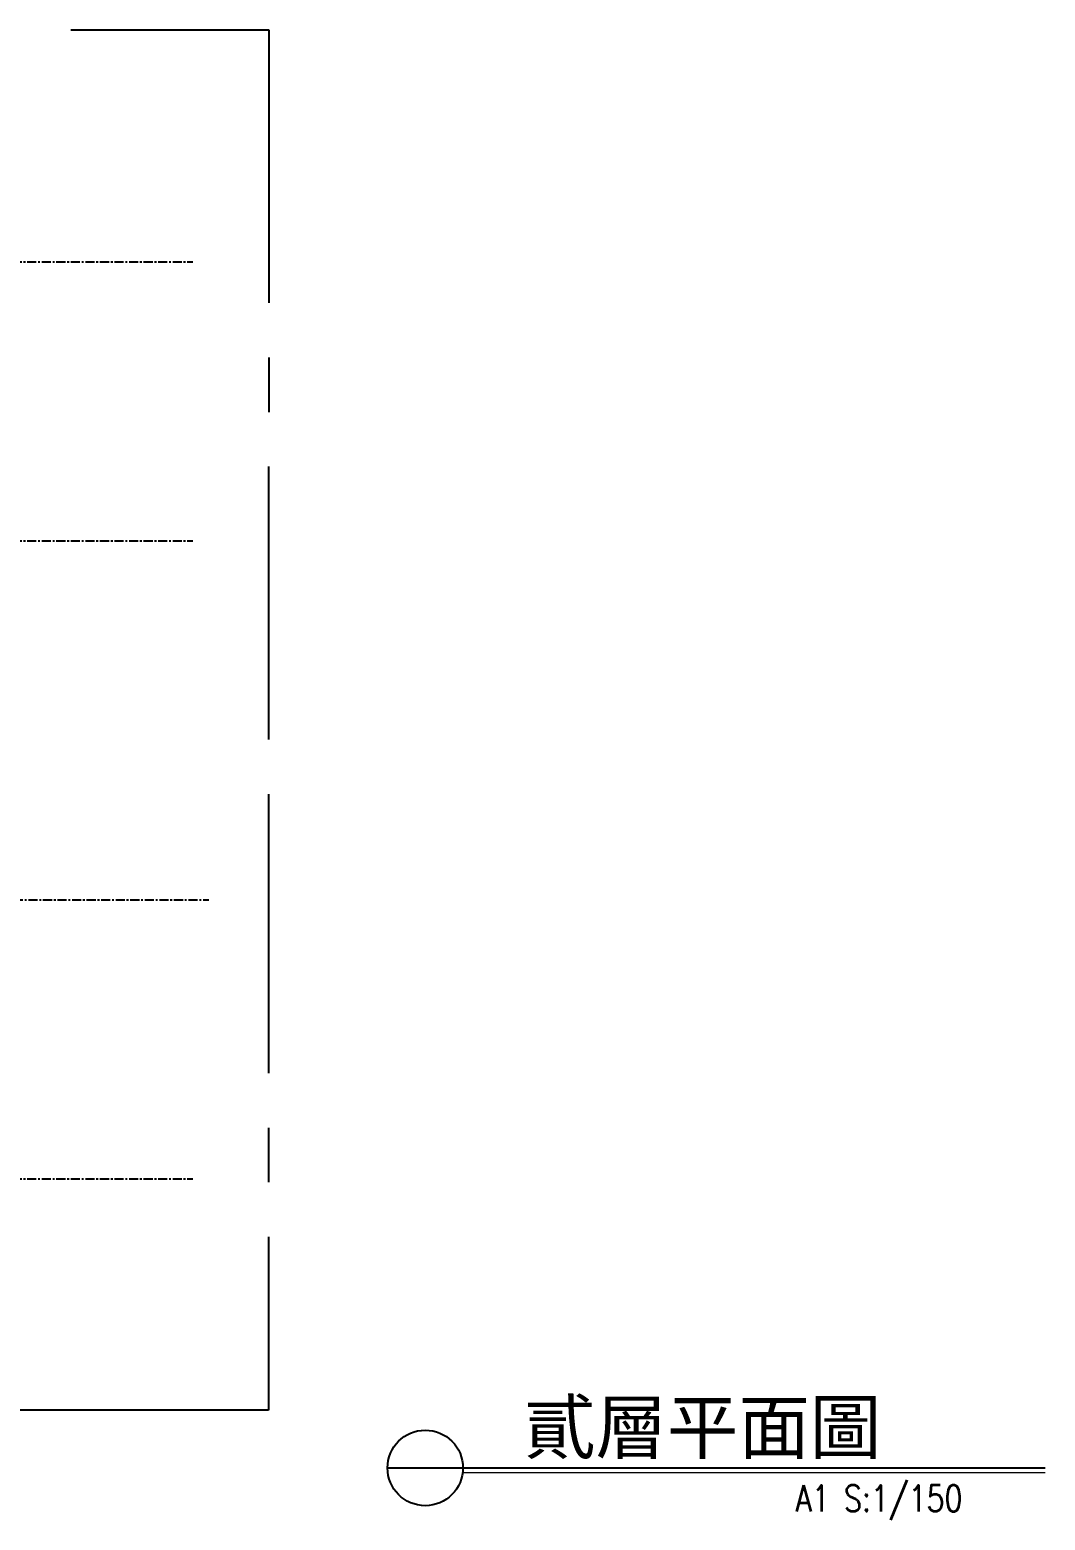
# Model space of a CAD drawing. Header units: millimetres. Extents: x -3377 to 119122, y -22007 to 15479.
# Drawn here: x 43038 to 45132, y 11931 to 15003 of the extents above; entities that cross this region are included whole.
import ezdxf
from ezdxf.enums import TextEntityAlignment as Align

# ---------------------------------------------------------------- set-up
doc = ezdxf.new("R2010")
doc.units = ezdxf.units.MM
doc.header["$LTSCALE"] = 150
doc.header["$MEASUREMENT"] = 0
doc.linetypes.add('CENTER', pattern=[2, 1.25, -0.25, 0.25, -0.25])
doc.layers.get('0').update_dxf_attribs({"plot": 0})
doc.layers.add('5', color=5, linetype='Continuous', lineweight=13)
for name, color, linetype in [('Duct', 1, 'Continuous'), ('GRID', 5, 'CENTER'), ('TEXT', 2, 'Continuous')]:
    doc.layers.add(name, color=color, linetype=linetype)
doc.layers.add('LABEL', color=1, linetype='Continuous', plot=False)
doc.layers.add('S-ARCH', color=252, linetype='Continuous', plot=False)
doc.styles.add('CT', font='')
doc.styles.add('ET', font='simplex.shx', dxfattribs={"width": 0.8})
doc.styles.get('CT').set_extended_font_data('DFKai-SB')

# ---------------------------------------------------------------- blocks, each defined once
blk = doc.blocks.new('A$C36C53BDF')
at = {"layer": '5', "color": 252, "linetype": 'Continuous'}
blk.add_lwpolyline([(-536.9265, -1648.79322), (663.80208, -1648.79322)], dxfattribs=at)
at = {"layer": 'Duct', "color": 252, "linetype": 'CENTER', "ltscale": 3}
blk.add_lwpolyline([(-6745.41025, -1520.6234), (-6745.39857, -263.40182), (-6745.41634, 1324.09069), (-937.16143, 1323.96107), (-937.68053, -263.48932), (-938.09514, -1520.6234), (-3919.88184, -1520.62051)], close=True, dxfattribs=at)
blk.add_lwpolyline([(-6745.41025, -1520.6234), (-6745.39857, -263.40182), (-6745.41634, 1324.09069), (-937.16143, 1323.96107), (-937.68053, -263.48932), (-938.09514, -1520.6234), (-3919.88184, -1520.62051)], close=True, dxfattribs=at)
at = {"layer": 'GRID', "color": 252, "ltscale": 0.1}
for p, q in [((-4885.30253, 845.86107), (-1093.57926, 845.86107)), ((-4885.30253, 270.86107), (-1093.57926, 270.86107)), ((-4852.80253, -469.13893), (-1061.07926, -469.13893)), ((-4885.30253, -1044.13893), (-1093.57926, -1044.13893))]:
    blk.add_line(p, q, dxfattribs=at)
at = {"layer": 'LABEL', "color": 252}
blk.add_lwpolyline([(-692.30636, -1639.65736), (663.80208, -1639.65736)], dxfattribs=at)
at = {"layer": 'LABEL', "color": 252, "linetype": 'Continuous'}
blk.add_arc((-614.54631, -1639.65736), 77.76005, 180.0000015, 179.9999985, dxfattribs=at)
at = {"layer": 'TEXT', "color": 252, "linetype": 'Continuous', "style": 'CT', "width": 1}
blk.add_text('貳層平面圖', height=108, dxfattribs=at).set_placement((-410.66364, -1609.382))
at = {"layer": 'TEXT', "color": 252, "style": 'ET', "width": 0.8}
blk.add_text('A1 S:1/150', height=54, dxfattribs=at).set_placement((493.17967, -1729.35091), align=Align.RIGHT)
blk = doc.blocks.new('2021-1102')
blk.add_blockref('A$C36C53BDF', (32357.4, -1841.8))

msp = doc.modelspace()

# ---------------------------------------------------------------- block references
at = {"layer": 'S-ARCH'}
msp.add_blockref('2021-1102', (12110.4, 15520.27), dxfattribs=at)

doc.saveas('drawing.dxf')
